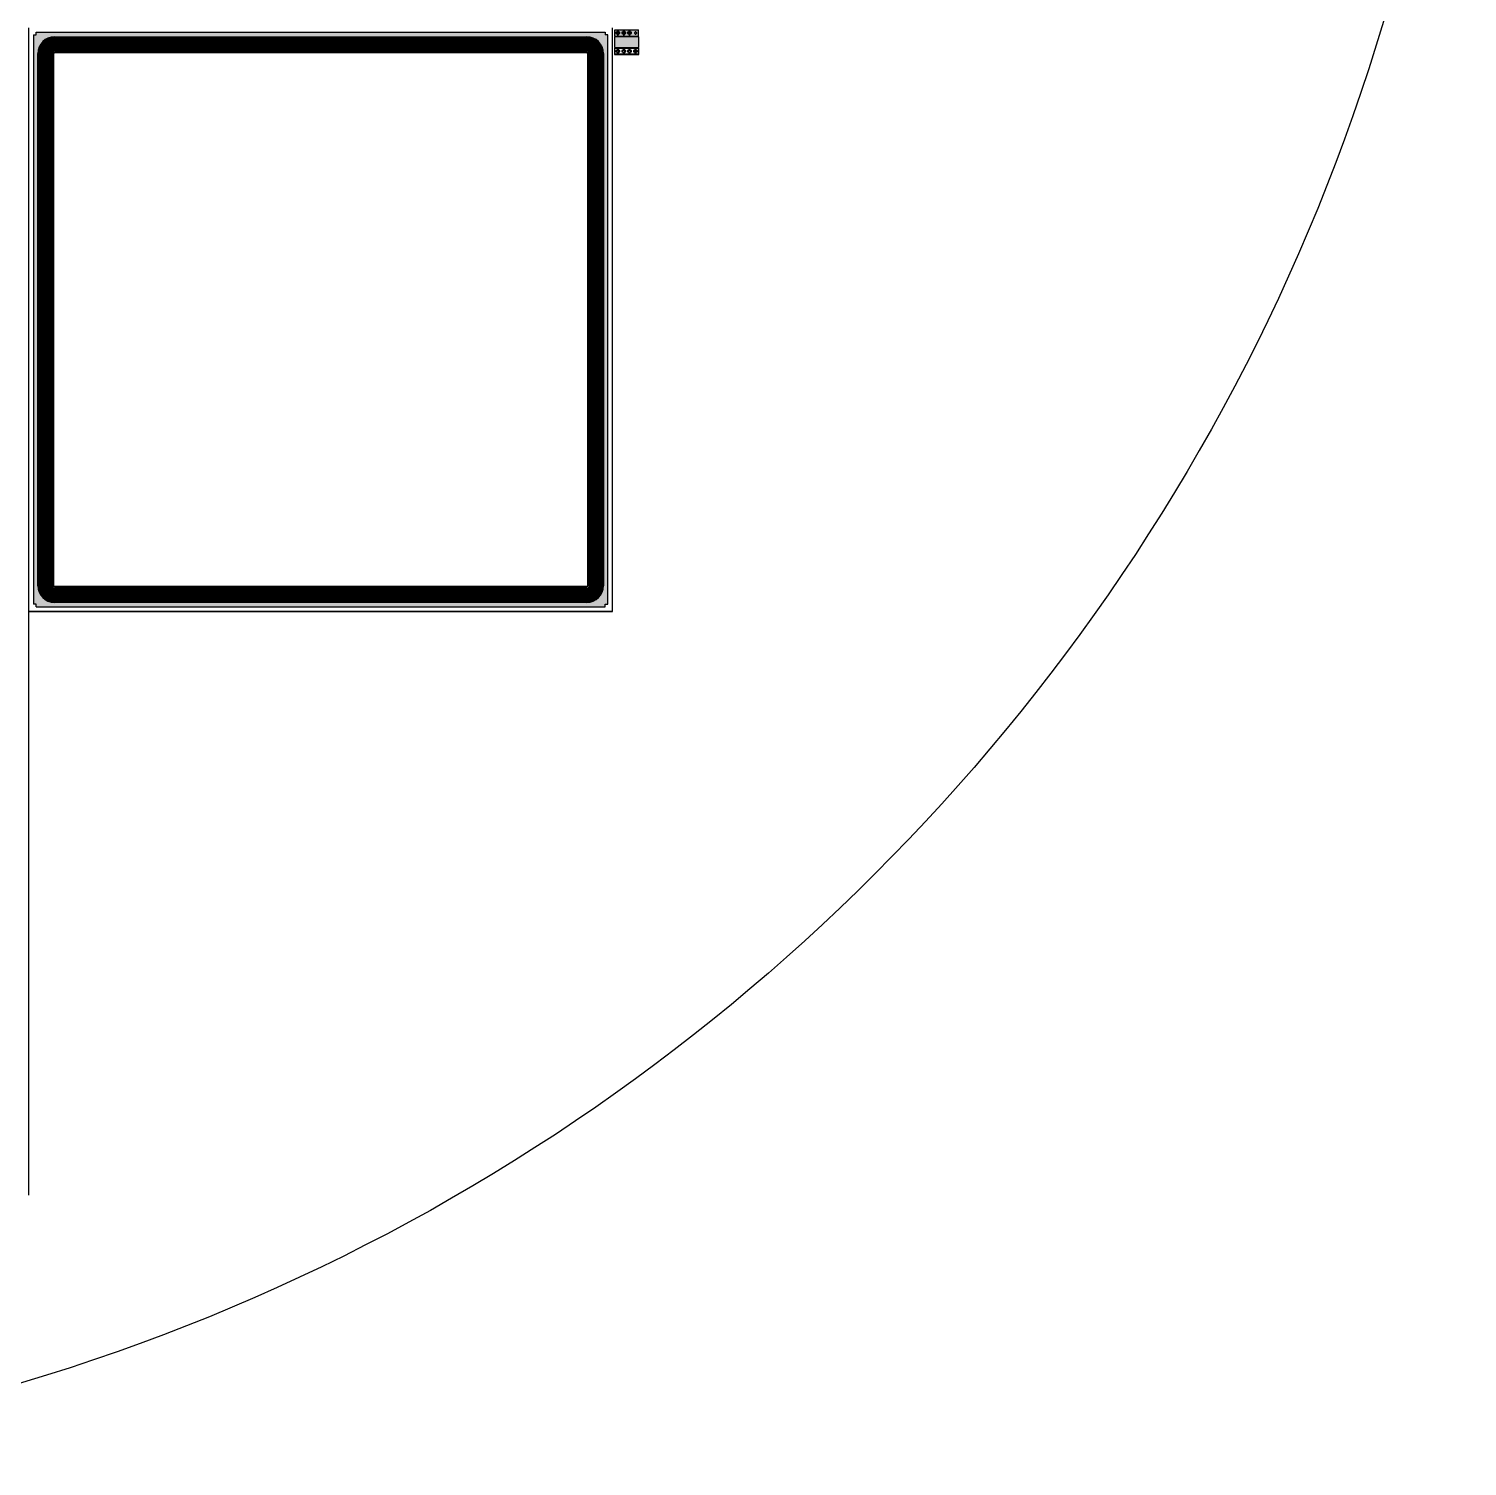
# Model space of a CAD drawing. Header units: millimetres. Extents: x -75 to 75, y -75 to 75.
# Drawn here: x 21.6 to 75, y -75 to -21.7 of the extents above; entities that cross this region are included whole.
import ezdxf

# ---------------------------------------------------------------- set-up
doc = ezdxf.new("R2010")
doc.units = ezdxf.units.MM
doc.layers.add('400AMET#2', color=9, linetype='Continuous')

msp = doc.modelspace()

# ---------------------------------------------------------------- hatches: boundary and pattern name
at = {"layer": '400AMET#2'}
h = msp.add_hatch(color=256, dxfattribs=at)
h.dxf.hatch_style = 1
h.paths.add_polyline_path([(43.13, -21.92), (43.03, -21.92), (43.03, -21.82), (21.92, -21.82), (21.92, -21.92), (21.82, -21.92), (21.82, -43.03), (21.92, -43.03), (21.92, -43.13), (43.03, -43.13), (43.03, -43.03), (43.13, -43.03)])
h.paths.add_polyline_path([(22.603, -21.987), (42.347, -21.987, -0.414214), (42.963, -22.603), (42.963, -42.347, -0.414214), (42.347, -42.963), (22.603, -42.963, -0.414214), (21.987, -42.347), (21.987, -22.603, -0.414214)], flags=16)
h.paths.add_polyline_path([(22.603, -22.007), (42.347, -22.007, -0.414214), (42.943, -22.603), (42.943, -42.347, -0.414214), (42.347, -42.943), (22.603, -42.943, -0.414214), (22.007, -42.347), (22.007, -22.603, -0.414214)], flags=0)
h.paths.add_polyline_path([(22.603, -22.033), (42.347, -22.033, -0.414214), (42.917, -22.603), (42.917, -42.347, -0.414214), (42.347, -42.917), (22.603, -42.917, -0.414214), (22.033, -42.347), (22.033, -22.603, -0.414214)], flags=0)
h.paths.add_polyline_path([(22.603, -22.053), (42.347, -22.053, -0.414214), (42.897, -22.603), (42.897, -42.347, -0.414214), (42.347, -42.897), (22.603, -42.897, -0.414214), (22.053, -42.347), (22.053, -22.603, -0.414214)], flags=0)
h.paths.add_polyline_path([(22.603, -22.077), (42.347, -22.077, -0.414214), (42.873, -22.603), (42.873, -42.347, -0.414214), (42.347, -42.873), (22.603, -42.873, -0.414214), (22.077, -42.347), (22.077, -22.603, -0.414214)], flags=0)
h.paths.add_polyline_path([(22.603, -22.097), (42.347, -22.097, -0.414214), (42.853, -22.603), (42.853, -42.347, -0.414214), (42.347, -42.853), (22.603, -42.853, -0.414214), (22.097, -42.347), (22.097, -22.603, -0.414214)], flags=0)
h.paths.add_polyline_path([(22.603, -22.121), (42.347, -22.121, -0.414214), (42.829, -22.603), (42.829, -42.347, -0.414214), (42.347, -42.829), (22.603, -42.829, -0.414214), (22.121, -42.347), (22.121, -22.603, -0.414214)], flags=0)
h.paths.add_polyline_path([(22.603, -22.141), (42.347, -22.141, -0.414214), (42.809, -22.603), (42.809, -42.347, -0.414214), (42.347, -42.809), (22.603, -42.809, -0.414214), (22.141, -42.347), (22.141, -22.603, -0.414214)], flags=0)
h.paths.add_polyline_path([(22.603, -22.165), (42.347, -22.165, -0.414214), (42.785, -22.603), (42.785, -42.347, -0.414214), (42.347, -42.785), (22.603, -42.785, -0.414214), (22.165, -42.347), (22.165, -22.603, -0.414214)], flags=0)
h.paths.add_polyline_path([(22.603, -22.185), (42.347, -22.185, -0.414214), (42.765, -22.603), (42.765, -42.347, -0.414214), (42.347, -42.765), (22.603, -42.765, -0.414214), (22.185, -42.347), (22.185, -22.603, -0.414214)], flags=0)
h.paths.add_polyline_path([(22.603, -22.207), (42.347, -22.207, -0.414214), (42.743, -22.603), (42.743, -42.347, -0.414214), (42.347, -42.743), (22.603, -42.743, -0.414214), (22.207, -42.347), (22.207, -22.603, -0.414214)], flags=0)
h.paths.add_polyline_path([(22.603, -22.227), (42.347, -22.227, -0.414214), (42.723, -22.603), (42.723, -42.347, -0.414214), (42.347, -42.723), (22.603, -42.723, -0.414214), (22.227, -42.347), (22.227, -22.603, -0.414214)], flags=0)
h.paths.add_polyline_path([(22.603, -22.249), (42.347, -22.249, -0.414214), (42.701, -22.603), (42.701, -42.347, -0.414214), (42.347, -42.701), (22.603, -42.701, -0.414214), (22.249, -42.347), (22.249, -22.603, -0.414214)], flags=0)
h.paths.add_polyline_path([(22.603, -22.269), (42.347, -22.269, -0.414214), (42.681, -22.603), (42.681, -42.347, -0.414214), (42.347, -42.681), (22.603, -42.681, -0.414214), (22.269, -42.347), (22.269, -22.603, -0.414214)], flags=0)
h.paths.add_polyline_path([(22.603, -22.291), (42.347, -22.291, -0.414214), (42.659, -22.603), (42.659, -42.347, -0.414214), (42.347, -42.659), (22.603, -42.659, -0.414214), (22.291, -42.347), (22.291, -22.603, -0.414214)], flags=0)
h.paths.add_polyline_path([(22.603, -22.311), (42.347, -22.311, -0.414214), (42.639, -22.603), (42.639, -42.347, -0.414214), (42.347, -42.639), (22.603, -42.639, -0.414214), (22.311, -42.347), (22.311, -22.603, -0.414214)], flags=0)
h.paths.add_polyline_path([(22.603, -22.329), (42.347, -22.329, -0.414214), (42.621, -22.603), (42.621, -42.347, -0.414214), (42.347, -42.621), (22.603, -42.621, -0.414214), (22.329, -42.347), (22.329, -22.603, -0.414214)], flags=0)
h.paths.add_polyline_path([(22.603, -22.349), (42.347, -22.349, -0.414214), (42.601, -22.603), (42.601, -42.347, -0.414214), (42.347, -42.601), (22.603, -42.601, -0.414214), (22.349, -42.347), (22.349, -22.603, -0.414214)], flags=0)
h.paths.add_polyline_path([(22.603, -22.367), (42.347, -22.367, -0.414214), (42.583, -22.603), (42.583, -42.347, -0.414214), (42.347, -42.583), (22.603, -42.583, -0.414214), (22.367, -42.347), (22.367, -22.603, -0.414214)], flags=0)
h.paths.add_polyline_path([(22.603, -22.387), (42.347, -22.387, -0.414214), (42.563, -22.603), (42.563, -42.347, -0.414214), (42.347, -42.563), (22.603, -42.563, -0.414214), (22.387, -42.347), (22.387, -22.603, -0.414214)], flags=0)
h.paths.add_polyline_path([(22.603, -22.405), (42.347, -22.405, -0.414214), (42.545, -22.603), (42.545, -42.347, -0.414214), (42.347, -42.545), (22.603, -42.545, -0.414214), (22.405, -42.347), (22.405, -22.603, -0.414214)], flags=0)
h.paths.add_polyline_path([(22.603, -22.425), (42.347, -22.425, -0.414214), (42.525, -22.603), (42.525, -42.347, -0.414214), (42.347, -42.525), (22.603, -42.525, -0.414214), (22.425, -42.347), (22.425, -22.603, -0.414214)], flags=0)
h.paths.add_polyline_path([(22.603, -22.44), (42.347, -22.44, -0.414214), (42.51, -22.603), (42.51, -42.347, -0.414214), (42.347, -42.51), (22.603, -42.51, -0.414214), (22.44, -42.347), (22.44, -22.603, -0.414214)], flags=0)
h.paths.add_polyline_path([(22.603, -22.46), (42.347, -22.46, -0.414214), (42.49, -22.603), (42.49, -42.347, -0.414214), (42.347, -42.49), (22.603, -42.49, -0.414214), (22.46, -42.347), (22.46, -22.603, -0.414214)], flags=0)
h.paths.add_polyline_path([(22.603, -22.475), (42.347, -22.475, -0.414214), (42.475, -22.603), (42.475, -42.347, -0.414214), (42.347, -42.475), (22.603, -42.475, -0.414214), (22.475, -42.347), (22.475, -22.603, -0.414214)], flags=0)
h.paths.add_polyline_path([(22.603, -22.495), (42.347, -22.495, -0.414214), (42.455, -22.603), (42.455, -42.347, -0.414214), (42.347, -42.455), (22.603, -42.455, -0.414214), (22.495, -42.347), (22.495, -22.603, -0.414214)], flags=0)
h.paths.add_polyline_path([(22.603, -22.51), (42.347, -22.51, -0.414214), (42.44, -22.603), (42.44, -42.347, -0.414214), (42.347, -42.44), (22.603, -42.44, -0.414214), (22.51, -42.347), (22.51, -22.603, -0.414214)], flags=0)
h.paths.add_polyline_path([(22.603, -22.56), (42.347, -22.56, -0.414214), (42.39, -22.603), (42.39, -42.347, -0.414214), (42.347, -42.39), (22.603, -42.39, -0.414214), (22.56, -42.347), (22.56, -22.603, -0.414214)], flags=0)
h.paths.add_polyline_path([(22.603, -22.575), (42.347, -22.575, -0.414214), (42.375, -22.603), (42.375, -42.347, -0.414214), (42.347, -42.375), (22.603, -42.375, -0.414214), (22.575, -42.347), (22.575, -22.603, -0.414214)], flags=0)
h.paths.add_polyline_path([(22.753, -22.603), (32.4, -22.603), (32.4, -22.753), (32.55, -22.753), (32.55, -22.603), (42.197, -22.603), (42.197, -22.753), (42.347, -22.753), (42.347, -32.4), (42.197, -32.4), (42.197, -32.55), (42.347, -32.55), (42.347, -42.197), (42.197, -42.197), (42.197, -42.347), (32.55, -42.347), (32.55, -42.197), (32.4, -42.197), (32.4, -42.347), (22.753, -42.347), (22.753, -42.197), (22.603, -42.197), (22.603, -32.55), (22.753, -32.55), (22.753, -32.4), (22.603, -32.4), (22.603, -22.753), (22.753, -22.753)], flags=0)
h = msp.add_hatch(color=256, dxfattribs=at)
h.dxf.hatch_style = 1
h.paths.add_polyline_path([(44.27, -21.96), (44.27, -21.73), (43.38, -21.73), (43.38, -21.96)])
h.paths.add_polyline_path([(43.57, -21.87), (43.52, -21.87), (43.52, -21.92), (43.47, -21.92), (43.47, -21.87), (43.42, -21.87), (43.42, -21.82), (43.47, -21.82), (43.47, -21.77), (43.52, -21.77), (43.52, -21.82), (43.57, -21.82)], flags=16)
h.paths.add_polyline_path([(43.54, -21.86), (43.51, -21.86), (43.51, -21.89), (43.48, -21.89), (43.48, -21.86), (43.45, -21.86), (43.45, -21.83), (43.48, -21.83), (43.48, -21.8), (43.51, -21.8), (43.51, -21.83), (43.54, -21.83)], flags=0)
h.paths.add_polyline_path([(43.64, -21.87), (43.64, -21.82), (43.69, -21.82), (43.69, -21.77), (43.74, -21.77), (43.74, -21.82), (43.79, -21.82), (43.79, -21.87), (43.74, -21.87), (43.74, -21.92), (43.69, -21.92), (43.69, -21.87)], flags=16)
h.paths.add_polyline_path([(43.67, -21.86), (43.67, -21.83), (43.7, -21.83), (43.7, -21.8), (43.73, -21.8), (43.73, -21.83), (43.76, -21.83), (43.76, -21.86), (43.73, -21.86), (43.73, -21.89), (43.7, -21.89), (43.7, -21.86)], flags=0)
h.paths.add_polyline_path([(43.86, -21.87), (43.86, -21.82), (43.91, -21.82), (43.91, -21.77), (43.96, -21.77), (43.96, -21.82), (44.01, -21.82), (44.01, -21.87), (43.96, -21.87), (43.96, -21.92), (43.91, -21.92), (43.91, -21.87)], flags=16)
h.paths.add_polyline_path([(43.89, -21.86), (43.89, -21.83), (43.92, -21.83), (43.92, -21.8), (43.95, -21.8), (43.95, -21.83), (43.98, -21.83), (43.98, -21.86), (43.95, -21.86), (43.95, -21.89), (43.92, -21.89), (43.92, -21.86)], flags=0)
h.paths.add_polyline_path([(44.11, -21.86), (44.11, -21.83), (44.14, -21.83), (44.14, -21.8), (44.17, -21.8), (44.17, -21.83), (44.2, -21.83), (44.2, -21.86), (44.17, -21.86), (44.17, -21.89), (44.14, -21.89), (44.14, -21.86)], flags=16)
h = msp.add_hatch(color=256, dxfattribs=at)
h.dxf.hatch_style = 1
h.paths.add_polyline_path([(43.51, -21.86), (43.54, -21.86), (43.54, -21.83), (43.51, -21.83), (43.51, -21.8), (43.48, -21.8), (43.48, -21.83), (43.45, -21.83), (43.45, -21.86), (43.48, -21.86), (43.48, -21.89), (43.51, -21.89)])
h = msp.add_hatch(color=256, dxfattribs=at)
h.dxf.hatch_style = 1
h.paths.add_polyline_path([(43.7, -21.86), (43.7, -21.89), (43.73, -21.89), (43.73, -21.86), (43.76, -21.86), (43.76, -21.83), (43.73, -21.83), (43.73, -21.8), (43.7, -21.8), (43.7, -21.83), (43.67, -21.83), (43.67, -21.86)])
h = msp.add_hatch(color=256, dxfattribs=at)
h.dxf.hatch_style = 1
h.paths.add_polyline_path([(43.92, -21.86), (43.92, -21.89), (43.95, -21.89), (43.95, -21.86), (43.98, -21.86), (43.98, -21.83), (43.95, -21.83), (43.95, -21.8), (43.92, -21.8), (43.92, -21.83), (43.89, -21.83), (43.89, -21.86)])
h = msp.add_hatch(color=256, dxfattribs=at)
h.dxf.hatch_style = 1
edge = h.paths.add_edge_path(flags=16)
edge.add_arc((22.603, -42.347), 0.57, 180, 270)
edge.add_line((22.603, -42.917), (42.347, -42.917))
edge.add_arc((42.347, -42.347), 0.57, 270, 360)
edge.add_line((42.917, -42.347), (42.917, -22.603))
edge.add_arc((42.347, -22.603), 0.57, 0, 90)
edge.add_line((42.347, -22.033), (22.603, -22.033))
edge.add_arc((22.603, -22.603), 0.57, 90, 180)
edge.add_line((22.033, -22.603), (22.033, -42.347))
edge = h.paths.add_edge_path()
edge.add_arc((22.603, -42.347), 0.596, 180, 270)
edge.add_line((22.603, -42.943), (42.347, -42.943))
edge.add_arc((42.347, -42.347), 0.596, 270, 360)
edge.add_line((42.943, -42.347), (42.943, -22.603))
edge.add_arc((42.347, -22.603), 0.596, 0, 90)
edge.add_line((42.347, -22.007), (22.603, -22.007))
edge.add_arc((22.603, -22.603), 0.596, 90, 180)
edge.add_line((22.007, -22.603), (22.007, -42.347))
h = msp.add_hatch(color=256, dxfattribs=at)
h.dxf.hatch_style = 1
edge = h.paths.add_edge_path()
edge.add_line((22.053, -42.347), (22.053, -22.603))
edge.add_arc((22.603, -22.603), 0.55, 90, 180, ccw=False)
edge.add_line((22.603, -22.053), (42.347, -22.053))
edge.add_arc((42.347, -22.603), 0.55, 0, 90, ccw=False)
edge.add_line((42.897, -22.603), (42.897, -42.347))
edge.add_arc((42.347, -42.347), 0.55, -90, 0, ccw=False)
edge.add_line((42.347, -42.897), (22.603, -42.897))
edge.add_arc((22.603, -42.347), 0.55, 180, 270, ccw=False)
edge = h.paths.add_edge_path(flags=16)
edge.add_line((22.077, -42.347), (22.077, -22.603))
edge.add_arc((22.603, -22.603), 0.526, 90, 180, ccw=False)
edge.add_line((22.603, -22.077), (42.347, -22.077))
edge.add_arc((42.347, -22.603), 0.526, 0, 90, ccw=False)
edge.add_line((42.873, -22.603), (42.873, -42.347))
edge.add_arc((42.347, -42.347), 0.526, -90, 0, ccw=False)
edge.add_line((42.347, -42.873), (22.603, -42.873))
edge.add_arc((22.603, -42.347), 0.526, 180, 270, ccw=False)
h = msp.add_hatch(color=256, dxfattribs=at)
h.dxf.hatch_style = 1
edge = h.paths.add_edge_path(flags=16)
edge.add_arc((22.603, -42.347), 0.482, 180, 270)
edge.add_line((22.603, -42.829), (42.347, -42.829))
edge.add_arc((42.347, -42.347), 0.482, 270, 360)
edge.add_line((42.829, -42.347), (42.829, -22.603))
edge.add_arc((42.347, -22.603), 0.482, 0, 90)
edge.add_line((42.347, -22.121), (22.603, -22.121))
edge.add_arc((22.603, -22.603), 0.482, 90, 180)
edge.add_line((22.121, -22.603), (22.121, -42.347))
edge = h.paths.add_edge_path()
edge.add_arc((22.603, -42.347), 0.506, 180, 270)
edge.add_line((22.603, -42.853), (42.347, -42.853))
edge.add_arc((42.347, -42.347), 0.506, 270, 360)
edge.add_line((42.853, -42.347), (42.853, -22.603))
edge.add_arc((42.347, -22.603), 0.506, 0, 90)
edge.add_line((42.347, -22.097), (22.603, -22.097))
edge.add_arc((22.603, -22.603), 0.506, 90, 180)
edge.add_line((22.097, -22.603), (22.097, -42.347))
h = msp.add_hatch(color=256, dxfattribs=at)
h.dxf.hatch_style = 1
edge = h.paths.add_edge_path(flags=16)
edge.add_line((22.165, -42.347), (22.165, -22.603))
edge.add_arc((22.603, -22.603), 0.438, 90, 180, ccw=False)
edge.add_line((22.603, -22.165), (42.347, -22.165))
edge.add_arc((42.347, -22.603), 0.438, 0, 90, ccw=False)
edge.add_line((42.785, -22.603), (42.785, -42.347))
edge.add_arc((42.347, -42.347), 0.438, -90, 0, ccw=False)
edge.add_line((42.347, -42.785), (22.603, -42.785))
edge.add_arc((22.603, -42.347), 0.438, 180, 270, ccw=False)
edge = h.paths.add_edge_path()
edge.add_arc((22.603, -22.603), 0.462, 90, 180)
edge.add_line((22.141, -22.603), (22.141, -42.347))
edge.add_arc((22.603, -42.347), 0.462, 180, 270)
edge.add_line((22.603, -42.809), (42.347, -42.809))
edge.add_arc((42.347, -42.347), 0.462, 270, 360)
edge.add_line((42.809, -42.347), (42.809, -22.603))
edge.add_arc((42.347, -22.603), 0.462, 0, 90)
edge.add_line((42.347, -22.141), (22.603, -22.141))
h = msp.add_hatch(color=256, dxfattribs=at)
h.dxf.hatch_style = 1
edge = h.paths.add_edge_path(flags=16)
edge.add_arc((22.603, -42.347), 0.396, 180, 270)
edge.add_line((22.603, -42.743), (42.347, -42.743))
edge.add_arc((42.347, -42.347), 0.396, 270, 360)
edge.add_line((42.743, -42.347), (42.743, -22.603))
edge.add_arc((42.347, -22.603), 0.396, 0, 90)
edge.add_line((42.347, -22.207), (22.603, -22.207))
edge.add_arc((22.603, -22.603), 0.396, 90, 180)
edge.add_line((22.207, -22.603), (22.207, -42.347))
edge = h.paths.add_edge_path()
edge.add_arc((22.603, -42.347), 0.418, 180, 270)
edge.add_line((22.603, -42.765), (42.347, -42.765))
edge.add_arc((42.347, -42.347), 0.418, 270, 360)
edge.add_line((42.765, -42.347), (42.765, -22.603))
edge.add_arc((42.347, -22.603), 0.418, 0, 90)
edge.add_line((42.347, -22.185), (22.603, -22.185))
edge.add_arc((22.603, -22.603), 0.418, 90, 180)
edge.add_line((22.185, -22.603), (22.185, -42.347))
h = msp.add_hatch(color=256, dxfattribs=at)
h.dxf.hatch_style = 1
edge = h.paths.add_edge_path()
edge.add_line((22.227, -42.347), (22.227, -22.603))
edge.add_arc((22.603, -22.603), 0.376, 90, 180, ccw=False)
edge.add_line((22.603, -22.227), (42.347, -22.227))
edge.add_arc((42.347, -22.603), 0.376, 0, 90, ccw=False)
edge.add_line((42.723, -22.603), (42.723, -42.347))
edge.add_arc((42.347, -42.347), 0.376, -90, 0, ccw=False)
edge.add_line((42.347, -42.723), (22.603, -42.723))
edge.add_arc((22.603, -42.347), 0.376, 180, 270, ccw=False)
edge = h.paths.add_edge_path(flags=16)
edge.add_line((22.249, -42.347), (22.249, -22.603))
edge.add_arc((22.603, -22.603), 0.354, 90, 180, ccw=False)
edge.add_line((22.603, -22.249), (42.347, -22.249))
edge.add_arc((42.347, -22.603), 0.354, 0, 90, ccw=False)
edge.add_line((42.701, -22.603), (42.701, -42.347))
edge.add_arc((42.347, -42.347), 0.354, -90, 0, ccw=False)
edge.add_line((42.347, -42.701), (22.603, -42.701))
edge.add_arc((22.603, -42.347), 0.354, 180, 270, ccw=False)
h = msp.add_hatch(color=256, dxfattribs=at)
h.dxf.hatch_style = 1
edge = h.paths.add_edge_path(flags=16)
edge.add_arc((22.603, -42.347), 0.312, 180, 270)
edge.add_line((22.603, -42.659), (42.347, -42.659))
edge.add_arc((42.347, -42.347), 0.312, 270, 360)
edge.add_line((42.659, -42.347), (42.659, -22.603))
edge.add_arc((42.347, -22.603), 0.312, 0, 90)
edge.add_line((42.347, -22.291), (22.603, -22.291))
edge.add_arc((22.603, -22.603), 0.312, 90, 180)
edge.add_line((22.291, -22.603), (22.291, -42.347))
edge = h.paths.add_edge_path()
edge.add_arc((22.603, -42.347), 0.334, 180, 270)
edge.add_line((22.603, -42.681), (42.347, -42.681))
edge.add_arc((42.347, -42.347), 0.334, 270, 360)
edge.add_line((42.681, -42.347), (42.681, -22.603))
edge.add_arc((42.347, -22.603), 0.334, 0, 90)
edge.add_line((42.347, -22.269), (22.603, -22.269))
edge.add_arc((22.603, -22.603), 0.334, 90, 180)
edge.add_line((22.269, -22.603), (22.269, -42.347))
h = msp.add_hatch(color=256, dxfattribs=at)
h.dxf.hatch_style = 1
edge = h.paths.add_edge_path(flags=16)
edge.add_arc((22.603, -22.603), 0.274, 90, 180)
edge.add_line((22.329, -22.603), (22.329, -42.347))
edge.add_arc((22.603, -42.347), 0.274, 180, 270)
edge.add_line((22.603, -42.621), (42.347, -42.621))
edge.add_arc((42.347, -42.347), 0.274, 270, 360)
edge.add_line((42.621, -42.347), (42.621, -22.603))
edge.add_arc((42.347, -22.603), 0.274, 0, 90)
edge.add_line((42.347, -22.329), (22.603, -22.329))
edge = h.paths.add_edge_path()
edge.add_line((22.311, -42.347), (22.311, -22.603))
edge.add_arc((22.603, -22.603), 0.292, 90, 180, ccw=False)
edge.add_line((22.603, -22.311), (42.347, -22.311))
edge.add_arc((42.347, -22.603), 0.292, 0, 90, ccw=False)
edge.add_line((42.639, -22.603), (42.639, -42.347))
edge.add_arc((42.347, -42.347), 0.292, -90, 0, ccw=False)
edge.add_line((42.347, -42.639), (22.603, -42.639))
edge.add_arc((22.603, -42.347), 0.292, 180, 270, ccw=False)
h = msp.add_hatch(color=256, dxfattribs=at)
h.dxf.hatch_style = 1
edge = h.paths.add_edge_path(flags=16)
edge.add_arc((22.603, -42.347), 0.236, 180, 270)
edge.add_line((22.603, -42.583), (42.347, -42.583))
edge.add_arc((42.347, -42.347), 0.236, 270, 360)
edge.add_line((42.583, -42.347), (42.583, -22.603))
edge.add_arc((42.347, -22.603), 0.236, 0, 90)
edge.add_line((42.347, -22.367), (22.603, -22.367))
edge.add_arc((22.603, -22.603), 0.236, 90, 180)
edge.add_line((22.367, -22.603), (22.367, -42.347))
edge = h.paths.add_edge_path()
edge.add_arc((22.603, -42.347), 0.254, 180, 270)
edge.add_line((22.603, -42.601), (42.347, -42.601))
edge.add_arc((42.347, -42.347), 0.254, 270, 360)
edge.add_line((42.601, -42.347), (42.601, -22.603))
edge.add_arc((42.347, -22.603), 0.254, 0, 90)
edge.add_line((42.347, -22.349), (22.603, -22.349))
edge.add_arc((22.603, -22.603), 0.254, 90, 180)
edge.add_line((22.349, -22.603), (22.349, -42.347))
h = msp.add_hatch(color=256, dxfattribs=at)
h.dxf.hatch_style = 1
edge = h.paths.add_edge_path()
edge.add_arc((22.603, -22.603), 0.216, 90, 180)
edge.add_line((22.387, -22.603), (22.387, -42.347))
edge.add_arc((22.603, -42.347), 0.216, 180, 270)
edge.add_line((22.603, -42.563), (42.347, -42.563))
edge.add_arc((42.347, -42.347), 0.216, 270, 360)
edge.add_line((42.563, -42.347), (42.563, -22.603))
edge.add_arc((42.347, -22.603), 0.216, 0, 90)
edge.add_line((42.347, -22.387), (22.603, -22.387))
edge = h.paths.add_edge_path(flags=16)
edge.add_line((22.405, -42.347), (22.405, -22.603))
edge.add_arc((22.603, -22.603), 0.198, 90, 180, ccw=False)
edge.add_line((22.603, -22.405), (42.347, -22.405))
edge.add_arc((42.347, -22.603), 0.198, 0, 90, ccw=False)
edge.add_line((42.545, -22.603), (42.545, -42.347))
edge.add_arc((42.347, -42.347), 0.198, -90, 0, ccw=False)
edge.add_line((42.347, -42.545), (22.603, -42.545))
edge.add_arc((22.603, -42.347), 0.198, 180, 270, ccw=False)
h = msp.add_hatch(color=256, dxfattribs=at)
h.dxf.hatch_style = 1
h.paths.add_polyline_path([(43.375, -21.985), (43.375, -22.385), (44.275, -22.385), (44.275, -21.985)])
h = msp.add_hatch(color=256, dxfattribs=at)
h.dxf.hatch_style = 1
h.paths.add_polyline_path([(44.275, -22.405), (43.375, -22.405), (43.375, -22.645), (44.275, -22.645)])
h.paths.add_polyline_path([(43.385, -22.635), (43.385, -22.415), (44.265, -22.415), (44.265, -22.635)], flags=16)
h.paths.add_polyline_path([(43.47, -22.6), (43.47, -22.55), (43.42, -22.55), (43.42, -22.5), (43.47, -22.5), (43.47, -22.45), (43.52, -22.45), (43.52, -22.5), (43.57, -22.5), (43.57, -22.55), (43.52, -22.55), (43.52, -22.6)], flags=0)
h.paths.add_polyline_path([(43.48, -22.57), (43.48, -22.54), (43.45, -22.54), (43.45, -22.51), (43.48, -22.51), (43.48, -22.48), (43.51, -22.48), (43.51, -22.51), (43.54, -22.51), (43.54, -22.54), (43.51, -22.54), (43.51, -22.57)], flags=0)
h.paths.add_polyline_path([(43.64, -22.55), (43.64, -22.5), (43.69, -22.5), (43.69, -22.45), (43.74, -22.45), (43.74, -22.5), (43.79, -22.5), (43.79, -22.55), (43.74, -22.55), (43.74, -22.6), (43.69, -22.6), (43.69, -22.55)], flags=0)
h.paths.add_polyline_path([(43.67, -22.54), (43.67, -22.51), (43.7, -22.51), (43.7, -22.48), (43.73, -22.48), (43.73, -22.51), (43.76, -22.51), (43.76, -22.54), (43.73, -22.54), (43.73, -22.57), (43.7, -22.57), (43.7, -22.54)], flags=0)
h.paths.add_polyline_path([(43.86, -22.55), (43.86, -22.5), (43.91, -22.5), (43.91, -22.45), (43.96, -22.45), (43.96, -22.5), (44.01, -22.5), (44.01, -22.55), (43.96, -22.55), (43.96, -22.6), (43.91, -22.6), (43.91, -22.55)], flags=0)
h.paths.add_polyline_path([(43.89, -22.54), (43.89, -22.51), (43.92, -22.51), (43.92, -22.48), (43.95, -22.48), (43.95, -22.51), (43.98, -22.51), (43.98, -22.54), (43.95, -22.54), (43.95, -22.57), (43.92, -22.57), (43.92, -22.54)], flags=0)
h.paths.add_polyline_path([(44.08, -22.55), (44.08, -22.5), (44.13, -22.5), (44.13, -22.45), (44.18, -22.45), (44.18, -22.5), (44.23, -22.5), (44.23, -22.55), (44.18, -22.55), (44.18, -22.6), (44.13, -22.6), (44.13, -22.55)], flags=0)
h = msp.add_hatch(color=256, dxfattribs=at)
h.dxf.hatch_style = 1
edge = h.paths.add_edge_path(flags=16)
edge.add_arc((22.603, -42.347), 0.163, 180, 270)
edge.add_line((22.603, -42.51), (42.347, -42.51))
edge.add_arc((42.347, -42.347), 0.163, 270, 360)
edge.add_line((42.51, -42.347), (42.51, -22.603))
edge.add_arc((42.347, -22.603), 0.163, 0, 90)
edge.add_line((42.347, -22.44), (22.603, -22.44))
edge.add_arc((22.603, -22.603), 0.163, 90, 180)
edge.add_line((22.44, -22.603), (22.44, -42.347))
edge = h.paths.add_edge_path()
edge.add_arc((22.603, -42.347), 0.178, 180, 270)
edge.add_line((22.603, -42.525), (42.347, -42.525))
edge.add_arc((42.347, -42.347), 0.178, 270, 360)
edge.add_line((42.525, -42.347), (42.525, -22.603))
edge.add_arc((42.347, -22.603), 0.178, 0, 90)
edge.add_line((42.347, -22.425), (22.603, -22.425))
edge.add_arc((22.603, -22.603), 0.178, 90, 180)
edge.add_line((22.425, -22.603), (22.425, -42.347))
h = msp.add_hatch(color=256, dxfattribs=at)
h.dxf.hatch_style = 1
edge = h.paths.add_edge_path()
edge.add_line((22.46, -42.347), (22.46, -22.603))
edge.add_arc((22.603, -22.603), 0.143, 90, 180, ccw=False)
edge.add_line((22.603, -22.46), (42.347, -22.46))
edge.add_arc((42.347, -22.603), 0.143, 0, 90, ccw=False)
edge.add_line((42.49, -22.603), (42.49, -42.347))
edge.add_arc((42.347, -42.347), 0.143, -90, 0, ccw=False)
edge.add_line((42.347, -42.49), (22.603, -42.49))
edge.add_arc((22.603, -42.347), 0.143, 180, 270, ccw=False)
edge = h.paths.add_edge_path(flags=16)
edge.add_line((22.475, -42.347), (22.475, -22.603))
edge.add_arc((22.603, -22.603), 0.128, 90, 180, ccw=False)
edge.add_line((22.603, -22.475), (42.347, -22.475))
edge.add_arc((42.347, -22.603), 0.128, 0, 90, ccw=False)
edge.add_line((42.475, -22.603), (42.475, -42.347))
edge.add_arc((42.347, -42.347), 0.128, -90, 0, ccw=False)
edge.add_line((42.347, -42.475), (22.603, -42.475))
edge.add_arc((22.603, -42.347), 0.128, 180, 270, ccw=False)
h = msp.add_hatch(color=256, dxfattribs=at)
h.dxf.hatch_style = 1
edge = h.paths.add_edge_path(flags=16)
edge.add_arc((22.603, -42.347), 0.093, 180, 270)
edge.add_line((22.603, -42.44), (42.347, -42.44))
edge.add_arc((42.347, -42.347), 0.093, 270, 360)
edge.add_line((42.44, -42.347), (42.44, -22.603))
edge.add_arc((42.347, -22.603), 0.093, 0, 90)
edge.add_line((42.347, -22.51), (22.603, -22.51))
edge.add_arc((22.603, -22.603), 0.093, 90, 180)
edge.add_line((22.51, -22.603), (22.51, -42.347))
edge = h.paths.add_edge_path()
edge.add_arc((22.603, -42.347), 0.108, 180, 270)
edge.add_line((22.603, -42.455), (42.347, -42.455))
edge.add_arc((42.347, -42.347), 0.108, 270, 360)
edge.add_line((42.455, -42.347), (42.455, -22.603))
edge.add_arc((42.347, -22.603), 0.108, 0, 90)
edge.add_line((42.347, -22.495), (22.603, -22.495))
edge.add_arc((22.603, -22.603), 0.108, 90, 180)
edge.add_line((22.495, -22.603), (22.495, -42.347))
h = msp.add_hatch(color=256, dxfattribs=at)
h.dxf.hatch_style = 1
edge = h.paths.add_edge_path(flags=16)
edge.add_arc((22.603, -22.603), 0.028, 90, 180)
edge.add_line((22.575, -22.603), (22.575, -42.347))
edge.add_arc((22.603, -42.347), 0.028, 180, 270)
edge.add_line((22.603, -42.375), (42.347, -42.375))
edge.add_arc((42.347, -42.347), 0.028, 270, 360)
edge.add_line((42.375, -42.347), (42.375, -22.603))
edge.add_arc((42.347, -22.603), 0.028, 0, 90)
edge.add_line((42.347, -22.575), (22.603, -22.575))
edge = h.paths.add_edge_path()
edge.add_arc((22.603, -22.603), 0.043, 90, 180)
edge.add_line((22.56, -22.603), (22.56, -42.347))
edge.add_arc((22.603, -42.347), 0.043, 180, 270)
edge.add_line((22.603, -42.39), (42.347, -42.39))
edge.add_arc((42.347, -42.347), 0.043, 270, 360)
edge.add_line((42.39, -42.347), (42.39, -22.603))
edge.add_arc((42.347, -22.603), 0.043, 0, 90)
edge.add_line((42.347, -22.56), (22.603, -22.56))
h = msp.add_hatch(color=256, dxfattribs=at)
h.dxf.hatch_style = 1
h.paths.add_polyline_path([(43.57, -22.5), (43.52, -22.5), (43.52, -22.45), (43.47, -22.45), (43.47, -22.5), (43.42, -22.5), (43.42, -22.55), (43.47, -22.55), (43.47, -22.6), (43.52, -22.6), (43.52, -22.55), (43.57, -22.55)])
h.paths.add_polyline_path([(43.54, -22.54), (43.51, -22.54), (43.51, -22.57), (43.48, -22.57), (43.48, -22.54), (43.45, -22.54), (43.45, -22.51), (43.48, -22.51), (43.48, -22.48), (43.51, -22.48), (43.51, -22.51), (43.54, -22.51)], flags=16)
h = msp.add_hatch(color=256, dxfattribs=at)
h.dxf.hatch_style = 1
h.paths.add_polyline_path([(43.79, -22.5), (43.74, -22.5), (43.74, -22.45), (43.69, -22.45), (43.69, -22.5), (43.64, -22.5), (43.64, -22.55), (43.69, -22.55), (43.69, -22.6), (43.74, -22.6), (43.74, -22.55), (43.79, -22.55)])
h.paths.add_polyline_path([(43.76, -22.54), (43.73, -22.54), (43.73, -22.57), (43.7, -22.57), (43.7, -22.54), (43.67, -22.54), (43.67, -22.51), (43.7, -22.51), (43.7, -22.48), (43.73, -22.48), (43.73, -22.51), (43.76, -22.51)], flags=16)
h = msp.add_hatch(color=256, dxfattribs=at)
h.dxf.hatch_style = 1
h.paths.add_polyline_path([(44.01, -22.5), (43.96, -22.5), (43.96, -22.45), (43.91, -22.45), (43.91, -22.5), (43.86, -22.5), (43.86, -22.55), (43.91, -22.55), (43.91, -22.6), (43.96, -22.6), (43.96, -22.55), (44.01, -22.55)])
h.paths.add_polyline_path([(43.98, -22.54), (43.95, -22.54), (43.95, -22.57), (43.92, -22.57), (43.92, -22.54), (43.89, -22.54), (43.89, -22.51), (43.92, -22.51), (43.92, -22.48), (43.95, -22.48), (43.95, -22.51), (43.98, -22.51)], flags=16)
h = msp.add_hatch(color=256, dxfattribs=at)
h.dxf.hatch_style = 1
h.paths.add_polyline_path([(44.18, -22.5), (44.18, -22.45), (44.13, -22.45), (44.13, -22.5), (44.08, -22.5), (44.08, -22.55), (44.13, -22.55), (44.13, -22.6), (44.18, -22.6), (44.18, -22.55), (44.23, -22.55), (44.23, -22.5)])

# ---------------------------------------------------------------- linework, layer by layer
for p, q in [((21.65, -43.3), (21.65, -21.65)), ((43.3, -43.3), (43.3, -21.65)), ((43.3, -43.3), (43.3, -21.65)), ((43.3, -43.3), (21.65, -43.3)), ((21.65, -64.95), (21.65, -43.3)), ((21.65, -43.3), (43.3, -43.3))]:
    msp.add_line(p, q)
msp.add_circle((0, 0), 75)
for p, q in [((21.92, -21.92), (21.92, -21.82)), ((21.92, -21.82), (43.03, -21.82)), ((43.03, -21.82), (43.03, -21.92)), ((43.38, -21.96), (43.38, -21.73)), ((43.38, -21.73), (44.27, -21.73)), ((43.47, -21.82), (43.42, -21.82)), ((43.42, -21.82), (43.42, -21.87)), ((43.42, -21.87), (43.47, -21.87)), ((43.48, -21.83), (43.45, -21.83)), ((43.45, -21.83), (43.45, -21.86)), ((43.45, -21.86), (43.48, -21.86)), ((43.52, -21.77), (43.47, -21.77)), ((43.47, -21.77), (43.47, -21.82)), ((43.47, -21.87), (43.47, -21.92)), ((43.51, -21.8), (43.48, -21.8)), ((43.48, -21.8), (43.48, -21.83)), ((43.48, -21.86), (43.48, -21.89)), ((43.51, -21.83), (43.51, -21.8)), ((43.54, -21.83), (43.51, -21.83)), ((43.51, -21.89), (43.51, -21.86)), ((43.51, -21.86), (43.54, -21.86)), ((43.52, -21.82), (43.52, -21.77)), ((43.57, -21.82), (43.52, -21.82)), ((43.52, -21.92), (43.52, -21.87)), ((43.52, -21.87), (43.57, -21.87)), ((43.54, -21.86), (43.54, -21.83)), ((43.57, -21.87), (43.57, -21.82)), ((43.69, -21.82), (43.64, -21.82)), ((43.64, -21.82), (43.64, -21.87)), ((43.64, -21.87), (43.69, -21.87)), ((43.7, -21.83), (43.67, -21.83)), ((43.67, -21.83), (43.67, -21.86)), ((43.67, -21.86), (43.7, -21.86)), ((43.74, -21.77), (43.69, -21.77)), ((43.69, -21.77), (43.69, -21.82)), ((43.69, -21.87), (43.69, -21.92)), ((43.73, -21.8), (43.7, -21.8)), ((43.7, -21.8), (43.7, -21.83)), ((43.7, -21.86), (43.7, -21.89)), ((43.73, -21.83), (43.73, -21.8)), ((43.76, -21.83), (43.73, -21.83)), ((43.73, -21.89), (43.73, -21.86)), ((43.73, -21.86), (43.76, -21.86)), ((43.74, -21.82), (43.74, -21.77)), ((43.79, -21.82), (43.74, -21.82)), ((43.74, -21.92), (43.74, -21.87)), ((43.74, -21.87), (43.79, -21.87)), ((43.76, -21.86), (43.76, -21.83)), ((43.79, -21.87), (43.79, -21.82)), ((43.91, -21.82), (43.86, -21.82)), ((43.86, -21.82), (43.86, -21.87)), ((43.86, -21.87), (43.91, -21.87)), ((43.92, -21.83), (43.89, -21.83)), ((43.89, -21.83), (43.89, -21.86)), ((43.89, -21.86), (43.92, -21.86)), ((43.96, -21.77), (43.91, -21.77)), ((43.91, -21.77), (43.91, -21.82)), ((43.91, -21.87), (43.91, -21.92)), ((43.95, -21.8), (43.92, -21.8)), ((43.92, -21.8), (43.92, -21.83)), ((43.92, -21.86), (43.92, -21.89)), ((43.95, -21.83), (43.95, -21.8)), ((43.98, -21.83), (43.95, -21.83)), ((43.95, -21.89), (43.95, -21.86)), ((43.95, -21.86), (43.98, -21.86)), ((43.96, -21.82), (43.96, -21.77)), ((44.01, -21.82), (43.96, -21.82)), ((43.96, -21.92), (43.96, -21.87)), ((43.96, -21.87), (44.01, -21.87)), ((43.98, -21.86), (43.98, -21.83)), ((44.01, -21.87), (44.01, -21.82)), ((44.14, -21.83), (44.11, -21.83)), ((44.11, -21.83), (44.11, -21.86)), ((44.11, -21.86), (44.14, -21.86)), ((44.17, -21.8), (44.14, -21.8)), ((44.14, -21.8), (44.14, -21.83)), ((44.14, -21.86), (44.14, -21.89)), ((44.17, -21.83), (44.17, -21.8)), ((44.2, -21.83), (44.17, -21.83)), ((44.17, -21.89), (44.17, -21.86)), ((44.17, -21.86), (44.2, -21.86)), ((44.2, -21.86), (44.2, -21.83)), ((44.27, -21.96), (44.27, -21.73)), ((21.82, -21.92), (21.92, -21.92)), ((21.82, -21.92), (21.82, -43.03)), ((22.603, -21.987), (42.347, -21.987)), ((22.603, -22.007), (42.347, -22.007)), ((22.603, -22.033), (42.347, -22.033)), ((22.603, -22.053), (42.347, -22.053)), ((22.603, -22.077), (42.347, -22.077)), ((22.603, -22.097), (42.347, -22.097)), ((22.603, -22.121), (42.347, -22.121)), ((22.603, -22.141), (42.347, -22.141)), ((22.603, -22.165), (42.347, -22.165)), ((22.603, -22.185), (42.347, -22.185)), ((22.603, -22.207), (42.347, -22.207)), ((22.603, -22.227), (42.347, -22.227)), ((22.603, -22.249), (42.347, -22.249)), ((22.603, -22.269), (42.347, -22.269)), ((22.603, -22.291), (42.347, -22.291)), ((22.603, -22.311), (42.347, -22.311)), ((22.603, -22.329), (42.347, -22.329)), ((22.603, -22.349), (42.347, -22.349)), ((22.603, -22.367), (42.347, -22.367)), ((22.603, -22.387), (42.347, -22.387)), ((22.603, -22.405), (42.347, -22.405)), ((43.13, -21.92), (43.03, -21.92)), ((43.13, -43.03), (43.13, -21.92)), ((43.375, -21.985), (43.375, -22.385)), ((44.275, -21.985), (43.375, -21.985)), ((43.375, -22.385), (44.275, -22.385)), ((43.375, -22.405), (43.375, -22.645)), ((44.275, -22.405), (43.375, -22.405)), ((43.38, -21.96), (44.27, -21.96)), ((43.47, -21.92), (43.52, -21.92)), ((43.48, -21.89), (43.51, -21.89)), ((43.69, -21.92), (43.74, -21.92)), ((43.7, -21.89), (43.73, -21.89)), ((43.91, -21.92), (43.96, -21.92)), ((43.92, -21.89), (43.95, -21.89)), ((44.14, -21.89), (44.17, -21.89)), ((44.275, -22.385), (44.275, -21.985)), ((44.275, -22.645), (44.275, -22.405)), ((21.987, -42.347), (21.987, -22.603)), ((22.007, -42.347), (22.007, -22.603)), ((22.033, -42.347), (22.033, -22.603)), ((22.053, -42.347), (22.053, -22.603)), ((22.077, -42.347), (22.077, -22.603)), ((22.097, -42.347), (22.097, -22.603)), ((22.121, -42.347), (22.121, -22.603)), ((22.141, -42.347), (22.141, -22.603)), ((22.165, -42.347), (22.165, -22.603)), ((22.185, -42.347), (22.185, -22.603)), ((22.207, -42.347), (22.207, -22.603)), ((22.227, -42.347), (22.227, -22.603)), ((22.249, -42.347), (22.249, -22.603)), ((22.269, -42.347), (22.269, -22.603)), ((22.291, -42.347), (22.291, -22.603)), ((22.311, -42.347), (22.311, -22.603)), ((22.329, -42.347), (22.329, -22.603)), ((22.349, -42.347), (22.349, -22.603)), ((22.367, -42.347), (22.367, -22.603)), ((22.387, -42.347), (22.387, -22.603)), ((22.405, -42.347), (22.405, -22.603)), ((22.425, -42.347), (22.425, -22.603)), ((22.44, -42.347), (22.44, -22.603)), ((22.46, -42.347), (22.46, -22.603)), ((22.475, -42.347), (22.475, -22.603)), ((22.495, -42.347), (22.495, -22.603)), ((22.51, -42.347), (22.51, -22.603)), ((22.56, -42.347), (22.56, -22.603)), ((22.575, -42.347), (22.575, -22.603)), ((22.603, -22.425), (42.347, -22.425)), ((22.603, -22.44), (42.347, -22.44)), ((22.603, -22.46), (42.347, -22.46)), ((22.603, -22.475), (42.347, -22.475)), ((22.603, -22.495), (42.347, -22.495)), ((22.603, -22.51), (42.347, -22.51)), ((22.603, -22.56), (42.347, -22.56)), ((22.603, -22.575), (42.347, -22.575)), ((42.375, -22.603), (42.375, -42.347)), ((42.39, -22.603), (42.39, -42.347)), ((42.44, -22.603), (42.44, -42.347)), ((42.455, -22.603), (42.455, -42.347)), ((42.475, -22.603), (42.475, -42.347)), ((42.49, -22.603), (42.49, -42.347)), ((42.51, -22.603), (42.51, -42.347)), ((42.525, -22.603), (42.525, -42.347)), ((42.545, -22.603), (42.545, -42.347)), ((42.563, -22.603), (42.563, -42.347)), ((42.583, -22.603), (42.583, -42.347)), ((42.601, -22.603), (42.601, -42.347)), ((42.621, -22.603), (42.621, -42.347)), ((42.639, -22.603), (42.639, -42.347)), ((42.659, -22.603), (42.659, -42.347)), ((42.681, -22.603), (42.681, -42.347)), ((42.701, -22.603), (42.701, -42.347)), ((42.723, -22.603), (42.723, -42.347)), ((42.743, -22.603), (42.743, -42.347)), ((42.765, -22.603), (42.765, -42.347)), ((42.785, -22.603), (42.785, -42.347)), ((42.809, -22.603), (42.809, -42.347)), ((42.829, -22.603), (42.829, -42.347)), ((42.853, -22.603), (42.853, -42.347)), ((42.873, -22.603), (42.873, -42.347)), ((42.897, -22.603), (42.897, -42.347)), ((42.917, -22.603), (42.917, -42.347)), ((42.943, -22.603), (42.943, -42.347)), ((42.963, -22.603), (42.963, -42.347)), ((43.375, -22.645), (44.275, -22.645)), ((43.385, -22.635), (43.385, -22.415)), ((43.385, -22.415), (44.265, -22.415)), ((44.265, -22.635), (43.385, -22.635)), ((43.47, -22.5), (43.42, -22.5)), ((43.42, -22.5), (43.42, -22.55)), ((43.42, -22.55), (43.47, -22.55)), ((43.48, -22.51), (43.45, -22.51)), ((43.45, -22.51), (43.45, -22.54)), ((43.45, -22.54), (43.48, -22.54)), ((43.52, -22.45), (43.47, -22.45)), ((43.47, -22.45), (43.47, -22.5)), ((43.47, -22.55), (43.47, -22.6)), ((43.47, -22.6), (43.52, -22.6)), ((43.51, -22.48), (43.48, -22.48)), ((43.48, -22.48), (43.48, -22.51)), ((43.48, -22.54), (43.48, -22.57)), ((43.48, -22.57), (43.51, -22.57)), ((43.51, -22.51), (43.51, -22.48)), ((43.54, -22.51), (43.51, -22.51)), ((43.51, -22.57), (43.51, -22.54)), ((43.51, -22.54), (43.54, -22.54)), ((43.52, -22.5), (43.52, -22.45)), ((43.57, -22.5), (43.52, -22.5)), ((43.52, -22.6), (43.52, -22.55)), ((43.52, -22.55), (43.57, -22.55)), ((43.54, -22.54), (43.54, -22.51)), ((43.57, -22.55), (43.57, -22.5)), ((43.69, -22.5), (43.64, -22.5)), ((43.64, -22.5), (43.64, -22.55)), ((43.64, -22.55), (43.69, -22.55)), ((43.7, -22.51), (43.67, -22.51)), ((43.67, -22.51), (43.67, -22.54)), ((43.67, -22.54), (43.7, -22.54)), ((43.74, -22.45), (43.69, -22.45)), ((43.69, -22.45), (43.69, -22.5)), ((43.69, -22.55), (43.69, -22.6)), ((43.69, -22.6), (43.74, -22.6)), ((43.73, -22.48), (43.7, -22.48)), ((43.7, -22.48), (43.7, -22.51)), ((43.7, -22.54), (43.7, -22.57)), ((43.7, -22.57), (43.73, -22.57)), ((43.73, -22.51), (43.73, -22.48)), ((43.76, -22.51), (43.73, -22.51)), ((43.73, -22.57), (43.73, -22.54)), ((43.73, -22.54), (43.76, -22.54)), ((43.74, -22.5), (43.74, -22.45)), ((43.79, -22.5), (43.74, -22.5)), ((43.74, -22.6), (43.74, -22.55)), ((43.74, -22.55), (43.79, -22.55)), ((43.76, -22.54), (43.76, -22.51)), ((43.79, -22.55), (43.79, -22.5)), ((43.91, -22.5), (43.86, -22.5)), ((43.86, -22.5), (43.86, -22.55)), ((43.86, -22.55), (43.91, -22.55)), ((43.92, -22.51), (43.89, -22.51)), ((43.89, -22.51), (43.89, -22.54)), ((43.89, -22.54), (43.92, -22.54)), ((43.96, -22.45), (43.91, -22.45)), ((43.91, -22.45), (43.91, -22.5)), ((43.91, -22.55), (43.91, -22.6)), ((43.91, -22.6), (43.96, -22.6)), ((43.95, -22.48), (43.92, -22.48)), ((43.92, -22.48), (43.92, -22.51)), ((43.92, -22.54), (43.92, -22.57)), ((43.92, -22.57), (43.95, -22.57)), ((43.95, -22.51), (43.95, -22.48)), ((43.98, -22.51), (43.95, -22.51)), ((43.95, -22.57), (43.95, -22.54)), ((43.95, -22.54), (43.98, -22.54)), ((43.96, -22.5), (43.96, -22.45)), ((44.01, -22.5), (43.96, -22.5)), ((43.96, -22.6), (43.96, -22.55)), ((43.96, -22.55), (44.01, -22.55)), ((43.98, -22.54), (43.98, -22.51)), ((44.01, -22.55), (44.01, -22.5)), ((44.13, -22.5), (44.08, -22.5)), ((44.08, -22.5), (44.08, -22.55)), ((44.08, -22.55), (44.13, -22.55)), ((44.18, -22.45), (44.13, -22.45)), ((44.13, -22.45), (44.13, -22.5)), ((44.13, -22.55), (44.13, -22.6)), ((44.13, -22.6), (44.18, -22.6)), ((44.18, -22.5), (44.18, -22.45)), ((44.23, -22.5), (44.18, -22.5)), ((44.18, -22.6), (44.18, -22.55)), ((44.18, -22.55), (44.23, -22.55)), ((44.23, -22.55), (44.23, -22.5)), ((44.265, -22.415), (44.265, -22.635)), ((42.347, -42.375), (22.603, -42.375)), ((42.347, -42.39), (22.603, -42.39)), ((42.347, -42.44), (22.603, -42.44)), ((42.347, -42.455), (22.603, -42.455)), ((42.347, -42.475), (22.603, -42.475)), ((42.347, -42.49), (22.603, -42.49)), ((42.347, -42.51), (22.603, -42.51)), ((42.347, -42.525), (22.603, -42.525)), ((42.347, -42.545), (22.603, -42.545)), ((42.347, -42.563), (22.603, -42.563)), ((42.347, -42.583), (22.603, -42.583)), ((42.347, -42.601), (22.603, -42.601)), ((42.347, -42.621), (22.603, -42.621)), ((42.347, -42.639), (22.603, -42.639)), ((42.347, -42.659), (22.603, -42.659)), ((21.92, -43.03), (21.82, -43.03)), ((21.92, -43.13), (21.92, -43.03)), ((21.92, -43.13), (43.03, -43.13)), ((42.347, -42.681), (22.603, -42.681)), ((42.347, -42.701), (22.603, -42.701)), ((42.347, -42.723), (22.603, -42.723)), ((42.347, -42.743), (22.603, -42.743)), ((42.347, -42.765), (22.603, -42.765)), ((42.347, -42.785), (22.603, -42.785)), ((42.347, -42.809), (22.603, -42.809)), ((42.347, -42.829), (22.603, -42.829)), ((42.347, -42.853), (22.603, -42.853)), ((42.347, -42.873), (22.603, -42.873)), ((42.347, -42.897), (22.603, -42.897)), ((42.347, -42.917), (22.603, -42.917)), ((42.347, -42.943), (22.603, -42.943)), ((42.347, -42.963), (22.603, -42.963)), ((43.03, -43.13), (43.03, -43.03)), ((43.03, -43.03), (43.13, -43.03))]:
    msp.add_line(p, q, dxfattribs=at)
for centre, radius, start, end in [((22.603, -22.603), 0.616, 90, 180), ((22.603, -22.603), 0.596, 90, 180), ((22.603, -22.603), 0.57, 90, 180), ((22.603, -22.603), 0.55, 90, 180), ((22.603, -22.603), 0.526, 90, 180), ((22.603, -22.603), 0.506, 90, 180), ((22.603, -22.603), 0.482, 90, 180), ((22.603, -22.603), 0.462, 90, 180), ((22.603, -22.603), 0.438, 90, 180), ((22.603, -22.603), 0.418, 90, 180), ((22.603, -22.603), 0.396, 90, 180), ((22.603, -22.603), 0.376, 90, 180), ((22.603, -22.603), 0.354, 90, 180), ((22.603, -22.603), 0.334, 90, 180), ((22.603, -22.603), 0.312, 90, 180), ((22.603, -22.603), 0.292, 90, 180), ((22.603, -22.603), 0.274, 90, 180), ((22.603, -22.603), 0.254, 90, 180), ((22.603, -22.603), 0.236, 90, 180), ((22.603, -22.603), 0.216, 90, 180), ((22.603, -22.603), 0.198, 90, 180), ((42.347, -22.603), 0.616, 0, 90), ((42.347, -22.603), 0.596, 0, 90), ((42.347, -22.603), 0.57, 0, 90), ((42.347, -22.603), 0.55, 0, 90), ((42.347, -22.603), 0.526, 0, 90), ((42.347, -22.603), 0.506, 0, 90), ((42.347, -22.603), 0.482, 0, 90), ((42.347, -22.603), 0.462, 0, 90), ((42.347, -22.603), 0.438, 0, 90), ((42.347, -22.603), 0.418, 0, 90), ((42.347, -22.603), 0.396, 0, 90), ((42.347, -22.603), 0.376, 0, 90), ((42.347, -22.603), 0.354, 0, 90), ((42.347, -22.603), 0.334, 0, 90), ((42.347, -22.603), 0.312, 0, 90), ((42.347, -22.603), 0.292, 0, 90), ((42.347, -22.603), 0.274, 0, 90), ((42.347, -22.603), 0.254, 0, 90), ((42.347, -22.603), 0.236, 0, 90), ((42.347, -22.603), 0.216, 0, 90), ((42.347, -22.603), 0.198, 0, 90), ((22.603, -22.603), 0.178, 90, 180), ((22.603, -22.603), 0.163, 90, 180), ((22.603, -22.603), 0.143, 90, 180), ((22.603, -22.603), 0.128, 90, 180), ((22.603, -22.603), 0.108, 90, 180), ((22.603, -22.603), 0.093, 90, 180), ((22.603, -22.603), 0.043, 90, 180), ((22.603, -22.603), 0.028, 90, 180), ((42.347, -22.603), 0.178, 0, 90), ((42.347, -22.603), 0.163, 0, 90), ((42.347, -22.603), 0.143, 0, 90), ((42.347, -22.603), 0.128, 0, 90), ((42.347, -22.603), 0.108, 0, 90), ((42.347, -22.603), 0.093, 0, 90), ((42.347, -22.603), 0.043, 0, 90), ((42.347, -22.603), 0.028, 0, 90), ((22.603, -42.347), 0.616, 180, 270), ((22.603, -42.347), 0.596, 180, 270), ((22.603, -42.347), 0.57, 180, 270), ((22.603, -42.347), 0.55, 180, 270), ((22.603, -42.347), 0.526, 180, 270), ((22.603, -42.347), 0.506, 180, 270), ((22.603, -42.347), 0.482, 180, 270), ((22.603, -42.347), 0.462, 180, 270), ((22.603, -42.347), 0.438, 180, 270), ((22.603, -42.347), 0.418, 180, 270), ((22.603, -42.347), 0.396, 180, 270), ((22.603, -42.347), 0.376, 180, 270), ((22.603, -42.347), 0.354, 180, 270), ((22.603, -42.347), 0.334, 180, 270), ((22.603, -42.347), 0.312, 180, 270), ((22.603, -42.347), 0.292, 180, 270), ((22.603, -42.347), 0.274, 180, 270), ((22.603, -42.347), 0.254, 180, 270), ((22.603, -42.347), 0.236, 180, 270), ((22.603, -42.347), 0.216, 180, 270), ((22.603, -42.347), 0.198, 180, 270), ((22.603, -42.347), 0.178, 180, 270), ((22.603, -42.347), 0.163, 180, 270), ((22.603, -42.347), 0.143, 180, 270), ((22.603, -42.347), 0.128, 180, 270), ((22.603, -42.347), 0.108, 180, 270), ((22.603, -42.347), 0.093, 180, 270), ((22.603, -42.347), 0.043, 180, 270), ((22.603, -42.347), 0.028, 180, 270), ((42.347, -42.347), 0.043, 270, 0), ((42.347, -42.347), 0.108, 270, 0), ((42.347, -42.347), 0.143, 270, 0), ((42.347, -42.347), 0.216, 270, 0), ((42.347, -42.347), 0.254, 270, 0), ((42.347, -42.347), 0.292, 270, 0), ((42.347, -42.347), 0.334, 270, 0), ((42.347, -42.347), 0.376, 270, 0), ((42.347, -42.347), 0.418, 270, 0), ((42.347, -42.347), 0.462, 270, 0), ((42.347, -42.347), 0.506, 270, 0), ((42.347, -42.347), 0.55, 270, 0), ((42.347, -42.347), 0.596, 270, 0), ((42.347, -42.347), 0.57, 270, 0), ((42.347, -42.347), 0.482, 270, 0), ((42.347, -42.347), 0.438, 270, 0), ((42.347, -42.347), 0.396, 270, 0), ((42.347, -42.347), 0.354, 270, 0), ((42.347, -42.347), 0.312, 270, 0), ((42.347, -42.347), 0.236, 270, 0), ((42.347, -42.347), 0.163, 270, 0), ((42.347, -42.347), 0.128, 270, 0), ((42.347, -42.347), 0.093, 270, 0), ((42.347, -42.347), 0.178, 270, 0), ((42.347, -42.347), 0.616, 270, 0), ((42.347, -42.347), 0.526, 270, 0), ((42.347, -42.347), 0.274, 270, 0), ((42.347, -42.347), 0.198, 270, 0), ((42.347, -42.347), 0.028, 270, 0)]:
    msp.add_arc(centre, radius, start, end, dxfattribs=at)

doc.saveas('drawing.dxf')
